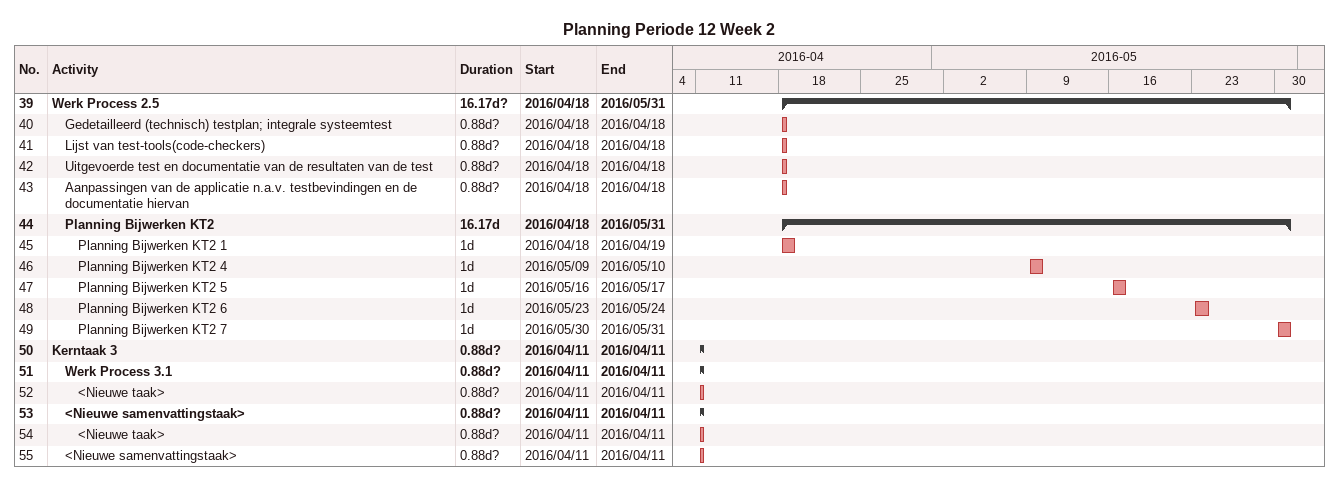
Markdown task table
Planning Periode 12 Week 2

| ID | Level | Task | Duration | Start | Finish |
|---|---|---|---|---|---|
| 39 | 1 | **Werk Process 2.5** | 16.17d? | 2016-04-18 | 2016-05-31 |
| 40 | 2 | Gedetailleerd (technisch) testplan; integrale systeemtest | 0.88d? | 2016-04-18 | 2016-04-18 |
| 41 | 2 | Lijst van test-tools(code-checkers) | 0.88d? | 2016-04-18 | 2016-04-18 |
| 42 | 2 | Uitgevoerde test en documentatie van de resultaten van de test | 0.88d? | 2016-04-18 | 2016-04-18 |
| 43 | 2 | Aanpassingen van de applicatie n.a.v. testbevindingen en de documentatie hiervan | 0.88d? | 2016-04-18 | 2016-04-18 |
| 44 | 2 | **Planning Bijwerken KT2** | 16.17d | 2016-04-18 | 2016-05-31 |
| 45 | 3 | Planning Bijwerken KT2 1 | 1d | 2016-04-18 | 2016-04-19 |
| 46 | 3 | Planning Bijwerken KT2 4 | 1d | 2016-05-09 | 2016-05-10 |
| 47 | 3 | Planning Bijwerken KT2 5 | 1d | 2016-05-16 | 2016-05-17 |
| 48 | 3 | Planning Bijwerken KT2 6 | 1d | 2016-05-23 | 2016-05-24 |
| 49 | 3 | Planning Bijwerken KT2 7 | 1d | 2016-05-30 | 2016-05-31 |
| 50 | 1 | **Kerntaak 3** | 0.88d? | 2016-04-11 | 2016-04-11 |
| 51 | 2 | **Werk Process 3.1** | 0.88d? | 2016-04-11 | 2016-04-11 |
| 52 | 3 | <Nieuwe taak> | 0.88d? | 2016-04-11 | 2016-04-11 |
| 53 | 2 | **<Nieuwe samenvattingstaak>** | 0.88d? | 2016-04-11 | 2016-04-11 |
| 54 | 3 | <Nieuwe taak> | 0.88d? | 2016-04-11 | 2016-04-11 |
| 55 | 2 | <Nieuwe samenvattingstaak> | 0.88d? | 2016-04-11 | 2016-04-11 |
